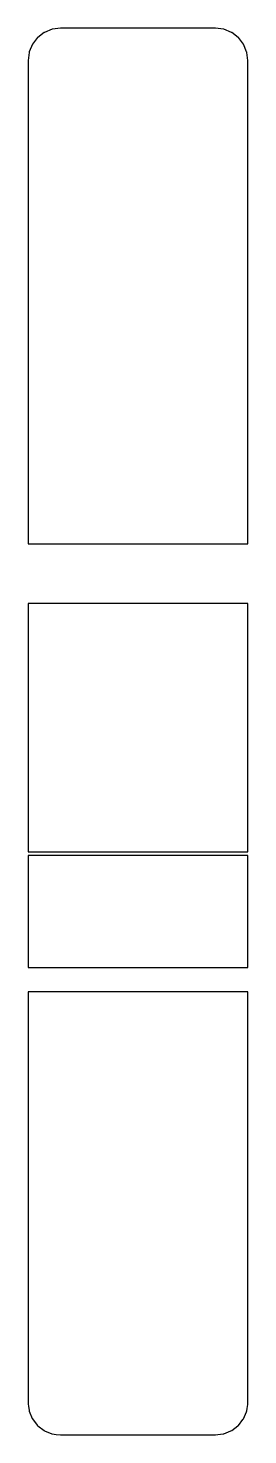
# Model space of a CAD drawing. Header units: metres. Extents: x 2.4 to 16, y -16 to 71.
import ezdxf

# ---------------------------------------------------------------- set-up
doc = ezdxf.new("R2010")
doc.units = ezdxf.units.M

msp = doc.modelspace()

# ---------------------------------------------------------------- linework, layer by layer
for p, q in [((3.4, 70.732), (3.001, 70.426)), ((3.418, 70.739), (3.4, 70.732)), ((3.882, 70.932), (3.418, 70.739)), ((3.901, 70.934), (3.882, 70.932)), ((4.4, 71), (3.901, 70.934)), ((8.542, 71), (4.4, 71)), ((13.518, 71), (8.542, 71)), ((14, 71), (13.518, 71)), ((14.497, 70.935), (14, 71)), ((14.518, 70.932), (14.497, 70.935)), ((14.981, 70.74), (14.518, 70.932)), ((15, 70.732), (14.981, 70.74)), ((15.398, 70.427), (15, 70.732)), ((2.668, 70), (2.475, 69.535)), ((2.68, 70.015), (2.668, 70)), ((2.986, 70.414), (2.68, 70.015)), ((3.001, 70.426), (2.986, 70.414)), ((15.414, 70.414), (15.398, 70.427)), ((15.72, 70.016), (15.414, 70.414)), ((15.732, 70), (15.72, 70.016)), ((15.924, 69.536), (15.732, 70)), ((2.466, 69.499), (2.4, 69)), ((2.4, 69), (2.4, 63.895)), ((2.468, 69.518), (2.466, 69.499)), ((2.475, 69.535), (2.468, 69.518)), ((15.932, 69.518), (15.924, 69.536)), ((15.935, 69.497), (15.932, 69.518)), ((16, 69), (15.935, 69.497)), ((16, 63.927), (16, 69)), ((2.4, 63.895), (2.4, 63.461)), ((16, 63.081), (16, 63.927)), ((2.4, 63.461), (2.4, 62.972)), ((2.4, 62.972), (2.4, 62.474)), ((16, 62.176), (16, 63.081)), ((16, 63.081), (16, 63.081)), ((2.4, 62.474), (2.4, 54.614)), ((16, 61.295), (16, 62.176)), ((16, 55.922), (16, 61.295)), ((16, 55.326), (16, 55.922)), ((16, 54.622), (16, 55.326)), ((2.4, 54.614), (2.4, 54.347)), ((2.4, 54.347), (2.4, 54.017)), ((2.4, 54.017), (2.4, 53.667)), ((16, 50.639), (16, 54.622)), ((2.4, 53.667), (2.4, 53.337)), ((2.4, 53.337), (2.4, 53.06)), ((2.4, 53.06), (2.4, 50.411)), ((16, 50.005), (16, 50.639)), ((2.4, 50.411), (2.4, 47.327)), ((16, 49.398), (16, 50.005)), ((16, 46.243), (16, 49.398)), ((2.4, 47.327), (2.4, 46.243)), ((2.4, 46.243), (2.4, 44.075)), ((16, 44.075), (16, 46.243)), ((2.4, 44.075), (2.4, 41.814)), ((16, 39.102), (16, 44.075)), ((2.4, 41.814), (2.4, 39.102)), ((2.4, 39.102), (10.208, 39.102)), ((10.208, 39.102), (16, 39.102)), ((8.192, 35.414), (2.4, 35.414)), ((2.4, 35.414), (2.4, 33.204)), ((16, 35.414), (8.192, 35.414)), ((16, 30.442), (16, 35.414)), ((2.4, 33.204), (2.4, 30.442)), ((2.4, 30.442), (2.4, 29.268)), ((16, 28.486), (16, 30.442)), ((2.4, 29.268), (2.4, 28.486)), ((2.4, 28.486), (2.4, 24.651)), ((16, 20.05), (16, 28.486)), ((16, 28.486), (16, 28.486)), ((2.4, 24.651), (2.4, 20.05)), ((2.4, 20.05), (15.648, 20.05)), ((15.648, 20.05), (16, 20.05)), ((2.752, 19.826), (2.4, 19.826)), ((2.4, 19.826), (2.4, 16.076)), ((16, 19.826), (2.752, 19.826)), ((16, 18.93), (16, 19.826)), ((16, 12.898), (16, 18.93)), ((2.4, 16.076), (2.4, 12.898)), ((2.4, 12.898), (4.768, 12.898)), ((4.768, 12.898), (16, 12.898)), ((16, 12.898), (16, 12.898)), ((13.632, 11.39), (2.4, 11.39)), ((2.4, 11.39), (2.4, 8.529)), ((16, 11.39), (13.632, 11.39)), ((16, 4.829), (16, 11.39)), ((2.4, 8.529), (2.4, 7.456)), ((2.4, 7.456), (2.4, 6.428)), ((2.4, 6.428), (2.4, 5.589)), ((2.4, 5.589), (2.4, 5.314)), ((2.4, 5.314), (2.4, 5.041)), ((2.4, 5.041), (2.4, -0.06)), ((16, 4.027), (16, 4.829)), ((16, 3.194), (16, 4.027)), ((16, 2.477), (16, 3.194)), ((16, -3.411), (16, 2.477)), ((2.4, -0.06), (2.4, -0.571)), ((2.4, -0.571), (2.4, -1.041)), ((2.4, -1.041), (2.4, -1.43)), ((2.4, -1.43), (2.4, -5.024)), ((16, -4.352), (16, -3.411)), ((2.4, -5.024), (2.4, -5.558)), ((16, -5.382), (16, -4.352)), ((2.4, -5.558), (2.4, -5.655)), ((2.4, -5.655), (2.4, -13.97)), ((16, -6.415), (16, -5.382)), ((16, -6.446), (16, -6.415)), ((16, -6.415), (16, -6.415)), ((16, -6.475), (16, -6.446)), ((16, -7.451), (16, -6.475)), ((16, -7.484), (16, -7.451)), ((16, -8.343), (16, -7.484)), ((16, -9.048), (16, -8.343)), ((16, -14), (16, -9.048)), ((2.4, -13.97), (2.4, -14)), ((2.4, -14), (2.404, -14.073)), ((2.404, -14.073), (2.432, -14.24)), ((2.432, -14.24), (2.463, -14.48)), ((2.463, -14.48), (2.466, -14.509)), ((2.466, -14.509), (2.468, -14.518)), ((2.468, -14.518), (2.474, -14.536)), ((2.474, -14.536), (2.66, -14.983)), ((15.732, -15), (15.91, -14.571)), ((15.91, -14.571), (15.932, -14.518)), ((15.932, -14.518), (15.958, -14.378)), ((15.958, -14.378), (15.993, -14.117)), ((15.993, -14.117), (16, -14)), ((2.66, -14.983), (2.668, -15)), ((2.668, -15), (2.673, -15.008)), ((2.673, -15.008), (2.968, -15.392)), ((2.968, -15.392), (2.986, -15.414)), ((2.986, -15.414), (3.008, -15.432)), ((3.008, -15.432), (3.393, -15.728)), ((14.999, -15.733), (15.369, -15.449)), ((15.369, -15.449), (15.414, -15.414)), ((15.414, -15.414), (15.697, -15.045)), ((15.697, -15.045), (15.732, -15)), ((3.393, -15.728), (3.401, -15.732)), ((3.401, -15.732), (3.418, -15.741)), ((3.418, -15.741), (3.865, -15.926)), ((3.865, -15.926), (3.882, -15.932)), ((3.882, -15.932), (3.892, -15.934)), ((3.892, -15.934), (4.141, -15.975)), ((4.141, -15.975), (4.4, -16)), ((4.4, -16), (8.674, -16)), ((8.674, -16), (14, -16)), ((14, -16), (14.15, -15.987)), ((14.15, -15.987), (14.461, -15.939)), ((14.461, -15.939), (14.518, -15.932)), ((14.518, -15.932), (14.946, -15.755)), ((14.946, -15.755), (14.999, -15.733))]:
    msp.add_line(p, q)

doc.saveas('drawing.dxf')
